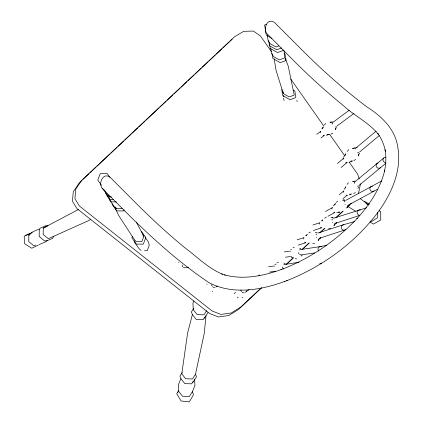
<?xml version="1.0" encoding="UTF-8"?>
<svg xmlns="http://www.w3.org/2000/svg" width="423" height="423" viewBox="0 0 423 423"><rect width="100%" height="100%" fill="white"/><g stroke="black" fill="none" stroke-linecap="round" stroke-linejoin="round"><path stroke-width="0.63" d="M39.297 228.975L32.952 231.714L28.838 235.172L28.753 241.623L33.898 245.816L35.643 245.06M78.715 209.348L43.262 228.066L43.178 234.516L48.328 238.709L88.317 220.758L90.58 219.415M377.602 212.32L377.448 217.808L371.68 221.356L370.596 221.107M343.555 192.349L343.598 191.201M206.017 315.621L204.235 333.498L195.479 374.27L192.507 378.982L185.66 378.749L181.784 373.805L187.627 332.938L192.386 314.522L191.365 312.042L193.66 308.404M320.555 132.743L320.692 131.632M182.181 265.025L182.202 265.374M211.727 284.594L211.749 284.949M240.92 289.977L240.936 290.326M332.177 123.849L332.15 124.188M332.229 123.511L332.341 123.199M355.452 149.012L355.569 148.695M354.458 183.069L354.432 183.408M354.511 182.731L354.627 182.413M344.56 201.919L344.682 201.602M343.185 159.222L343.45 157.583M316.097 234.902L316.219 234.575M331.923 220.034L332.039 219.706M335.534 129.856L335.83 128.116M358.535 193.427L360.481 183.778M345.369 188.034L345.617 186.792M358.445 156.113L358.847 154.12M331.854 208.835L332.177 207.598M322.617 128.55L322.95 127.349M345.395 155.135L345.803 153.75M274.31 266.469L274.469 266.004M290.136 251.6L290.294 251.135M303.434 238.984L303.756 238.096M319.254 224.121L319.582 223.233M105.745 192.232L105.422 193.084L109.885 199.318L113.623 199.413M102.747 188.558L107.204 194.792L106.908 195.6L111.371 201.834L116.388 201.903M112.581 203.801L112.264 204.653L116.722 210.892L123.659 210.924L124.119 209.76M115.061 207.688L118.657 215.471L132.373 236.579L131.891 237.858L136.354 244.092L143.286 244.129L145.835 237.599L141.377 231.365M136.254 222.075L143.868 236.367L141.8 241.612L136.053 241.718L132.373 236.579M206.879 284.319L207.053 283.896M193.866 301.012L192.93 303.291L193.258 309.657L197.129 314.601L203.976 314.834L206.62 310.646M182.191 372.552L179.897 376.184L180.917 378.664L178.332 384.935L178.659 391.301L182.53 396.24L189.377 396.473L192.354 391.767L194.94 385.496L194.612 379.13M178.305 262.493L178.421 262.218M318.233 240.719L318.863 239.296M334.688 204.764L335.243 203.505M334.059 225.85L334.688 224.428M332.478 122.892L332.668 122.628M355.701 148.394L355.896 148.129M344.819 201.29L345.015 201.015M354.765 182.102L354.96 181.832M316.362 234.257L316.557 233.982M332.182 219.394L332.383 219.114M53.562 236.446L52.653 238.329L46.308 241.068L44.32 240.682L39.17 236.489L39.254 230.038L40.164 228.161L46.509 225.422L48 225.713M357.906 188.452L358.857 186.596M358.408 155.156L359.582 153.094M306.273 235.86L306.823 234.908M322.093 220.996L322.649 220.045M335.391 129.152L336.459 127.355M178.612 390.799L176.735 393.818L181.144 400.983L189.308 401.85L193.057 395.553L193.374 394.247L192.354 391.767M204.758 317.076L203.103 319.693L196.256 319.46L192.386 314.522M204.362 318.313L207.973 312.602M193.29 381.223L191.635 383.841L184.788 383.608L180.917 378.664M192.893 382.461L196.505 376.75L195.479 374.27M320.111 238.186L320.613 237.425M335.931 223.318L336.433 222.561M318.149 240.201L320.528 237.515M333.969 225.332L336.354 222.646M319.534 238.921L320.465 237.604M335.354 224.053L336.29 222.741M344.121 189.277L345.834 186.94M343.836 156.679L345.85 154.062M346.633 208.031L348.018 206.313M177.612 392.338L178.755 390.952M321.818 128.973L323.405 127.053M355.172 181.578L383.809 157.948M332.88 122.374L349.218 110.218M347.061 184.38L348.351 182.831M356.103 147.876L376.137 131.109M347.22 151.381L348.711 149.652M324.372 124.97L325.768 123.479M82.073 180.246L79.186 182.958L73.29 191.741L72.46 201.258L76.949 208.587L209.607 313.517L218.416 316.975L228.843 315.516L238.482 309.472L261.536 287.804M83.035 179.341L88.804 173.916M89.766 173.012L96.021 167.138M96.983 166.234L109.969 154.03M110.932 153.126L117.187 147.252M118.149 146.347L123.923 140.922M124.885 140.018L131.135 134.144M132.098 133.24L137.872 127.815M138.834 126.911L145.089 121.031M146.051 120.127L159.037 107.923M160 107.019L166.255 101.145M167.217 100.24L172.991 94.815M173.953 93.911L180.203 88.037M181.166 87.133L186.94 81.708M187.902 80.804L194.157 74.929M195.119 74.025L201.369 68.145M202.331 67.246L208.105 61.821M209.068 60.917L215.323 55.038M216.285 54.133L222.059 48.714M223.016 47.81L229.271 41.93M230.234 41.026L232.158 39.217M261.128 287.963L240.951 306.918L231.312 312.967L220.885 314.426L212.076 310.963L79.418 206.038L74.934 198.71L75.765 189.192L81.655 180.41L234.633 36.669L243.775 31.323L253.351 31.059L260.425 35.955L271.439 51.611M293.308 257.723L286.059 264.512M302.434 249.147L309.16 242.828M319.73 232.899L324.531 228.388M336.058 217.554L342.783 211.236M347.109 207.175L351.428 203.109M286.514 264.333L293.239 258.014M302.847 248.988L309.091 243.125M320.618 232.29L324.943 228.23M335.989 217.845L343.196 211.077M347.034 207.466L349.44 205.208M333.192 205.895L335.423 203.838M301.298 256.031L302.255 255.154M47.265 240.343L45.441 241.882L39.09 244.621M337.438 163.468L343.862 158.096M341.107 167.476L347.04 162.517M359.767 151.878L379.246 135.593M283.336 50.014L282.464 50.739L277.467 52.563L270.202 48.354L269.493 44.098M339.325 194.654L343.83 190.937M343.027 198.641L347.029 195.331M358.863 185.549L385.966 163.193M336.126 202.4L337.686 201.137M316.838 134.265L320.819 131.31M321.02 137.872L324.007 135.656M336.56 126.345L353.892 113.475M299.6 249.914L299.891 249.734M283.78 264.782L284.066 264.602M234.183 293.456L235.611 292.452M237.314 297.845L238.265 297.173M244.912 292.515L249.041 289.612M345.76 200.359L381.604 180.996M258.702 275.431L259.532 274.871M321.417 220.906L322.844 219.971M305.591 235.77L307.495 234.527M215.746 287.101L217.337 286.149M353.808 160.603L355.727 159.471M324.69 218.067L326.318 217.152M308.864 232.936L310.493 232.021M353.691 193.575L355.415 192.624M290.638 249.866L291.526 249.369M274.813 264.729L276.15 263.989M325.435 211.479L332.536 207.593M327.962 216.29L334.519 212.7M348.282 205.16L377.691 189.166M349.07 162.395L352.063 160.846M330.982 134.133L332.806 133.234M38.393 245.091L31.767 248.243L24.576 243.727L24.201 236.193L30.456 233.417M349.398 194.955L351.55 193.935M293.033 247.867L294.265 247.328M277.213 262.736L278.445 262.197M25.74 235.267L32.085 232.528M43.262 228.066L47.334 226.31M28.838 235.172L30.001 234.67M326.461 135.397L329.311 134.202M286.651 280.74C323.183 266.374 356.192 242.078 379.426 210.3C392.322 192.016 402.019 169.147 397.662 146.406C394.95 128.714 381.118 115.87 366.699 106.776C344.798 90.194 324.198 71.947 304.666 52.648L274.633 22.567C266.289 16.989 263.27 29.901 266.77 35.447L271.92 38.493M222.657 274.252C208.127 268.367 196.928 256.613 184.465 247.434C169.063 234.749 154.3 221.292 140.113 207.265L110.08 177.189C102.789 171.653 97.237 184.904 103.265 189.425L130.675 216.877C155.114 240.698 180.679 263.741 209.099 282.707C232.713 295.058 261.002 290.173 284.933 281.358M300.208 249.618L320.031 246.635L326.879 245.229M284.388 264.486L298.987 262.276M266.416 24.307L264.597 24.968L265.607 31.053L266.479 33.147L295.233 62.255C310.598 77.451 326.625 91.992 343.397 105.618C354.532 115.976 368.988 122.622 378.596 134.556L377.808 133.546C381.652 138.776 384.179 144.883 385.385 151.244L385.115 149.832C386.4 157.018 385.961 164.41 384.428 171.521L384.782 170.104C380.51 188.6 369.533 204.806 356.933 218.691L357.461 218.109C336.835 240.232 311.259 257.824 283.093 268.885L283.68 268.668L280.999 269.641L281.618 269.414C263.503 275.97 243.368 280.068 224.396 274.839M278.752 45.938L275.976 46.953L270.149 43.759L268.113 40.497L267.204 35.024M281.718 47.936L276.721 49.755L270.889 46.567L269.456 45.552L268.647 40.682M284.314 281.586L287.238 280.523M352.438 148.632L354.744 147.807M312.967 224.967L319.873 222.715M333.837 218.168L366.572 207.799M321.729 227.807L313.284 230.519M334.979 223.476L359.635 215.439M297.142 239.836L304.052 237.583M318.017 233.031L343.286 224.793L354.421 221.626M298.368 245.129L305.903 242.675M319.159 238.345L344.428 230.101M352.956 181.589L354.849 181.039M336.798 212.753L339.701 211.986M330.458 122.316L332.462 121.813M242.009 297.723L242.828 297.565M185.554 267.764L188.584 267.199M355.6 147.521L357.255 147.273M284.351 251.907L289.411 251.162M285.43 257.237L290.49 256.486M301.61 254.842L314.664 252.912M268.531 266.776L273.591 266.025M269.61 272.1L274.67 271.355M334.73 223.497L335.143 223.439M318.905 238.361L319.323 238.308M357.419 186.157L357.842 186.104M347.399 205.388L347.817 205.34M328.592 228.711L330.474 228.483M312.766 243.574L314.649 243.352M214.657 287.407L214.302 287.429M185.121 267.817L184.766 267.833M335.127 126.932L335.545 126.884M350.963 161.221L352.491 161.052M342.519 200.201L344.687 199.968M358.339 152.454L358.757 152.412M243.828 292.811L243.479 292.822M301.187 254.873L300.848 254.879M358.001 152.465L357.668 152.412M352.83 148.256L354.627 148.214M107.204 194.792L109.578 196.944L111.498 196.912M109.113 197.932L109.589 200.127L114.046 206.361L116.42 208.518L122.168 208.412M144.597 250.717L147.151 250.67L149.224 245.419L148.515 242.13L145.168 237.451M349.789 194.162L350.926 194.146M327.027 134.662L328.243 134.678M345.691 162.728L347.151 162.76M352.518 181.356L354.104 181.509M212.193 291.674L212.711 291.727M329.898 122.046L331.595 122.242M331.061 217.39L332.996 217.618M315.235 232.259L317.171 232.486M295.228 258.691L296.602 258.855M184.423 267.78L184.074 267.706M346.167 195.167L347.457 195.357M213.959 287.376L213.615 287.302M338.527 212.066L339.849 212.272M243.13 292.769L242.786 292.69M323.156 135.556L324.536 135.783M300.51 254.815L300.182 254.725M291.183 257.247L293.07 257.644M343.307 199.963L344.777 200.354M333.641 212.24L334.815 212.621M221.652 273.914L225.39 275.177M183.751 267.569L183.439 267.41M213.287 287.159L212.975 287M242.469 292.547L242.157 292.383M299.727 248.259L300.98 248.856M283.902 263.127L285.16 263.725M299.87 254.572L299.569 254.397M274.183 58.823L276.087 70.525L283.41 93.705L289.242 96.899L294.239 95.075L288.211 66.099L285.234 58.242M364.457 201.322L369.533 204.198M365.98 203.495L368.766 205.076L360.354 198.673M379.013 210.633L380.705 211.606L380.748 219.934L373.477 224.047L370.104 222.101M332.118 217.464L333.229 218.12M347.68 206.376L355.542 211.151M103.265 189.425L104.941 190.487M320.396 227.225L321.263 227.812M304.571 242.093L305.438 242.68M284.05 53.356L285.007 54.033L286.017 60.119L285.15 60.843L280.148 62.667L272.883 58.459L272.079 53.589M293.409 90.062L294.842 91.077L295.851 97.158L294.984 97.882L289.988 99.706L282.717 95.498L281.713 89.417M345.237 204.531L345.025 204.251M332.573 222.662L332.362 222.382M316.748 237.53L316.536 237.25M140.928 250.342L139.03 248.618L134.572 242.384L134.218 240.74M182.683 266.675L182.493 266.379M212.224 286.26L212.034 285.964M241.411 291.637L241.221 291.341M291.082 256.269L291.426 256.74M275.257 271.132L275.606 271.608M109.821 177.232L107.22 173.594L100.251 173.721L97.739 180.087L101.457 185.285M142.768 234.823L143.868 236.367M108.478 195.405L109.578 196.944M115.315 206.974L116.42 208.518M290.813 79.143L323.859 126.117M329.559 134.213L344.75 155.807M349.308 162.289L357.668 174.165L359.238 178.95M298.865 253.631L298.686 253.329M283.04 268.499L282.865 268.193M182.355 266.056L182.244 265.723M211.902 285.636L211.791 285.298M241.089 291.013L240.978 290.675M298.569 252.996L298.474 252.653M282.744 267.859L282.649 267.521M296.893 100.383L297.094 101.599M283.97 50.808L284.674 55.069L284.404 58.036L279.402 59.86L273.575 56.666L271.54 53.409L270.736 48.539M283.098 91.828L283.41 93.705M283.257 95.683L283.458 96.899M283.659 98.115L284.06 100.547M246.641 290.728L246.704 291.331M282.596 266.902L282.617 267.172M380.547 167.63A2.718 2.564 50.7 0 1 376.428 166.757A2.718 2.564 50.7 0 1 378.099 162.998M385.575 162.617A2.718 2.564 50.7 0 1 383.005 159.762A2.718 2.564 50.7 0 1 385.681 157.319M345.617 229.488A2.718 2.58 74.1 0 1 341.43 228.314A2.718 2.58 74.1 0 1 343.962 224.745M321.549 263.095A2.718 2.612 78.4 0 1 319.672 263.788M359.576 215.281A2.718 2.58 74.1 0 1 357.128 212.05A2.718 2.58 74.1 0 1 360.449 210.02M374.191 190.895A2.718 2.554 62.5 0 1 369.993 189.673A2.718 2.554 62.5 0 1 372.494 186.178M318.693 251.103A2.718 2.612 78.4 0 1 321.385 246.709"/></g></svg>
